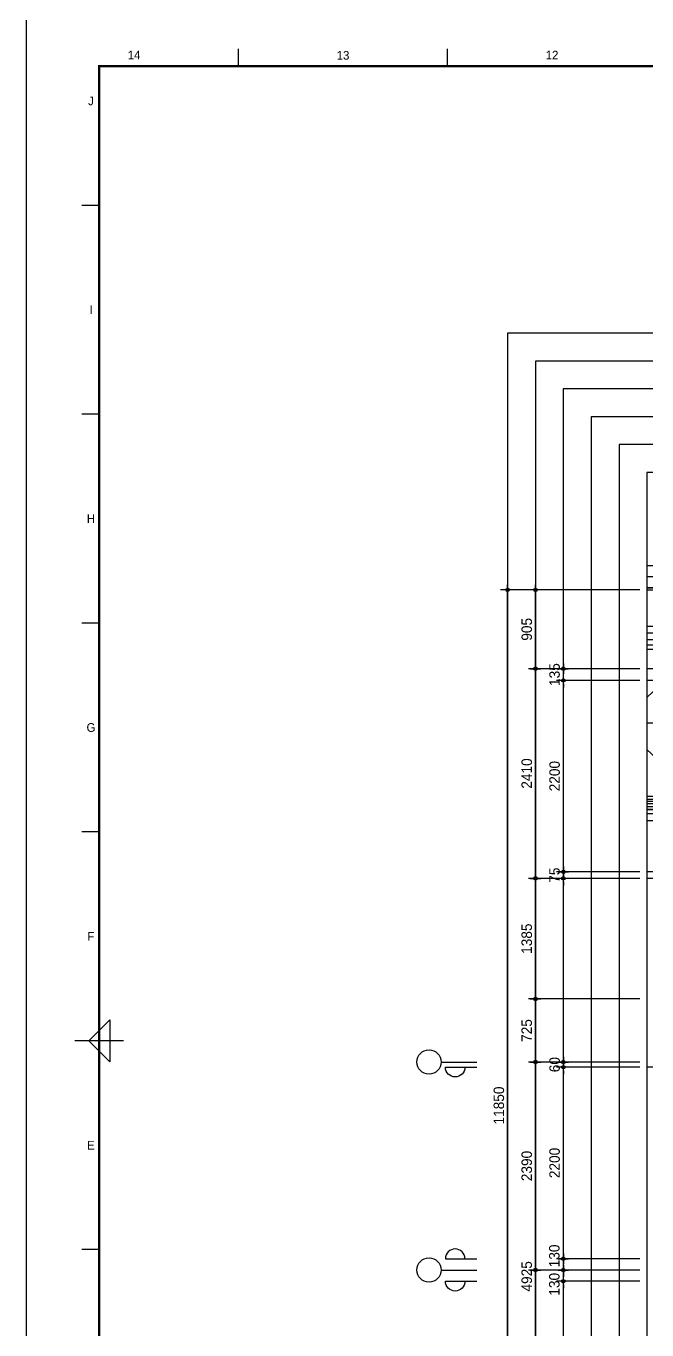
# Model space of a CAD drawing. Header units: millimetres. Extents: x 0 to 92204, y -190080 to 23760.
# Drawn here: x 0 to 7130, y -62722 to -47740 of the extents above; entities that cross this region are included whole.
import ezdxf
from ezdxf.enums import TextEntityAlignment as Align
from ezdxf.xclip import XClip

# ---------------------------------------------------------------- set-up
doc = ezdxf.new("R2010")
doc.units = ezdxf.units.MM
doc.header["$LTSCALE"] = 100
doc.header["$XCLIPFRAME"] = 0
for name, pattern in [('AUDIT_D_220706163347-0', [0]), ('CEN', [62, 60, -1, 0, -1]), ('xr-101_102동-2F$0$HID', [2.3, 1.5, -0.8])]:
    doc.linetypes.add(name, pattern=pattern)
doc.layers.get('defpoints').update_dxf_attribs({"color": 139})
for name, color, linetype in [('A-STEEL', 4, 'Continuous'), ('A-치수', 7, 'AUDIT_D_220706163347-0'), ('AA-BORD-FORM', 7, 'Continuous'), ('AA-BORD-TEXT', 3, 'Continuous'), ('AA-XXXX-DIMS', 7, 'Continuous'), ('AA-XXXX-TEXT#LEV', 3, 'Continuous'), ('CEN_CON', 1, 'CEN'), ('CEN_WALL', 12, 'CEN'), ('CONC', 2, 'Continuous'), ('DIM', 7, 'AUDIT_D_220706163347-0'), ('ELE3_CON', 7, 'Continuous'), ('ELEV-ER', 4, 'Continuous'), ('xr-101_102동-2F$0$AA-DWXM-DOOR(PS점검구)', 4, 'xr-101_102동-2F$0$HID')]:
    doc.layers.add(name, color=color, linetype=linetype)
for name, color, linetype, plot in [('AA-XXXX-MC', 153, 'AUDIT_D_220706163347-0', False), ('Defpoint', 135, 'Continuous', False), ('xr-101_102동-2F$0$DEFPOINT', 231, 'Continuous', False)]:
    doc.layers.add(name, color=color, linetype=linetype, plot=plot)
doc.styles.add('HAUD01', font='Dotum.ttf')
doc.styles.add('xr-101_102동-2F$0$HAUD01', font='Dotum.ttf')
doc.styles.add('맑은고딕', font='malgun.ttf', dxfattribs={"width": 0.9})
doc.dimstyles.new('DIM_40', dxfattribs={"dimscale": 40, "dimtxt": 3, "dimasz": 1, "dimexe": 2, "dimexo": 2, "dimgap": 1, "dimtad": 1, "dimdec": 0, "dimzin": 0, "dimdsep": 46, "dimtxsty": '맑은고딕', "dimblk1": 'DIMDOT', "dimblk2": 'DIMDOT', "dimsah": 1, "dimcen": 0.09, "dimdle": 2, "dimclrd": 7, "dimclre": 7, "dimclrt": 3, "dimadec": 0, "dimazin": 0, "dimtfac": 1, "dimtdec": 0, "dimtix": 1, "dimtmove": 2, "dimatfit": 3, "dimldrblk": 'DIMDOT', "dimfxl": 2, "dimtolj": 1, "dimtzin": 0, "dimarcsym": 0})

# ---------------------------------------------------------------- blocks, each defined once
blk = doc.blocks.new('ELE_17(비진입)')
at = {"layer": 'CONC', "extrusion": (0, 0, -1)}
for p, q in [((-570, -992), (-570, -1042)), ((570, -992), (570, -1042))]:
    blk.add_line(p, q, dxfattribs=at)
at = {"layer": 'defpoints'}
blk.add_lwpolyline([(-1350, 1558), (1350, 1558), (1350, -992), (-1350, -992)], close=True, dxfattribs=at)
at = {"layer": 'ELEV-ER', "color": 1, "extrusion": (0, 0, -1)}
for p, q in [((0, 1230), (0, -1227)), ((700, 1039), (-700, 1039)), ((-1150, 0), (1150, 0))]:
    blk.add_line(p, q, dxfattribs=at)
at = {"layer": 'ELEV-ER', "extrusion": (0, 0, -1)}
for p, q in [((-550, 1014), (-550, 1064)), ((-550, 1014), (-550, 1064)), ((-475, 1064), (-525, 1064)), ((-525, 1064), (-525, 1014)), ((-475, 1064), (-525, 1064)), ((-525, 1064), (-525, 1014)), ((-500, 964), (-500, 1114)), ((-500, 1114), (500, 1114)), ((-475, 1014), (-475, 1064)), ((-475, 1014), (-475, 1064)), ((475, 1014), (475, 1064)), ((475, 1064), (525, 1064)), ((500, 1114), (500, 964)), ((525, 1064), (525, 1014)), ((550, 1014), (550, 1064)), ((-525, 1014), (-475, 1014)), ((-525, 1014), (-475, 1014)), ((500, 964), (-500, 964)), ((525, 1014), (475, 1014)), ((-950, -899), (900, 851)), ((950, -899), (-900, 851)), ((-1105, 50), (-1105, -50)), ((-1005, 50), (-1005, -50)), ((1005, 50), (1005, -50)), ((1105, 50), (1105, -50)), ((-560, -819), (-560, -699)), ((-500, -699), (-500, -819)), ((500, -819), (500, -699)), ((560, -699), (560, -819)), ((-500, -819), (-560, -819)), ((-560, -819), (-500, -819)), ((560, -819), (500, -819)), ((-570, -992), (-545, -992)), ((-570, -1042), (-555, -1042)), ((-515, -992), (515, -992)), ((-515, -1042), (515, -1042)), ((545, -992), (570, -992)), ((555, -1042), (570, -1042))]:
    blk.add_line(p, q, dxfattribs=at)
for points in [[(950, 901), (950, -899), (-950, -899), (-950, 901)], [(542, -995), (518, -995), (518, -1039), (542, -1039), (542, -1027), (545, -1027), (545, -1042), (515, -1042), (515, -992), (545, -992), (545, -1007), (542, -1007)], [(-542, -995), (-518, -995), (-518, -1039), (-542, -1039), (-542, -1027), (-545, -1027), (-545, -1042), (-515, -1042), (-515, -992), (-545, -992), (-545, -1007), (-542, -1007)]]:
    blk.add_lwpolyline(points, close=True, dxfattribs=at)
blk.add_lwpolyline([(-500, -699), (-900, -699), (-900, 851), (900, 851), (900, -699), (500, -699)], dxfattribs=at)
at = {"layer": 'ELEV-ER'}
for points in [[(-550, -876), (550, -876), (550, -836), (-550, -836)], [(-555, -1042), (-545, -1042), (-545, -1032), (-555, -1032)], [(-550, -961), (550, -961), (550, -921), (-550, -921)], [(555, -1042), (545, -1042), (545, -1032), (555, -1032)]]:
    blk.add_lwpolyline(points, close=True, dxfattribs=at)
at = {"layer": 'defpoints', "extrusion": (0, 0, -1), "style": '맑은고딕', "text_generation_flag": 2, "width": 0.6}
blk.add_text('ELEV-18인승', height=150, dxfattribs=at).set_placement((0, 801), align=Align.TOP_CENTER)
blk = doc.blocks.new('A$C38A1636F')
at = {"layer": 'xr-101_102동-2F$0$AA-DWXM-DOOR(PS점검구)'}
for p, q in [((225, 0), (-225, 0)), ((-225, -30), (225, -30))]:
    blk.add_line(p, q, dxfattribs=at)
for points in [[(-250, 0), (-225, 0), (-225, -30), (-250, -30)], [(250, 0), (225, 0), (225, -30), (250, -30)], [(-210, -146), (-217, -117), (217, -1), (225, -30)]]:
    blk.add_lwpolyline(points, close=True, dxfattribs=at)
blk.add_arc((385, -21), 610, 180.8182, 189.0705, dxfattribs=at)
at = {"layer": 'xr-101_102동-2F$0$DEFPOINT', "style": 'xr-101_102동-2F$0$HAUD01'}
blk.add_text('500x1000', height=30, rotation=180, dxfattribs=at).set_placement((-3, 19), align=Align.MIDDLE_CENTER)
blk = doc.blocks.new('CO-103-MF', base_point=(174628, -37224))
at = {"layer": 'A-STEEL'}
for p, q in [((184208, -13644), (181758, -13644)), ((184208, -13674), (181758, -13674)), ((182578, -13674), (182578, -16304)), ((182608, -13674), (182608, -16334)), ((182578, -16304), (181758, -16304)), ((182608, -16334), (181758, -16334)), ((182608, -18134), (181658, -18134)), ((182578, -18164), (181658, -18164)), ((182578, -22084), (182578, -18164)), ((182608, -22084), (182608, -18134)), ((182578, -22084), (181658, -22084)), ((184208, -22114), (181658, -22114)), ((184208, -22084), (182608, -22084)), ((182158, -35374), (182158, -32774)), ((182188, -35374), (182188, -32774)), ((176008, -35594), (176008, -34414)), ((176038, -37224), (176038, -34414)), ((175258, -35594), (176008, -35594)), ((175258, -35624), (176008, -35624)), ((176008, -37224), (176008, -35624)), ((186238, -37224), (186238, -35624)), ((186268, -37224), (186268, -35624))]:
    blk.add_line(p, q, dxfattribs=at)
at = {"layer": 'CEN_CON'}
for p, q in [((181273, -13534), (181273, -12134)), ((178683, -13284), (178683, -23574)), ((181633, -16334), (181633, -13284)), ((181758, -13409), (178558, -13409)), ((184208, -13659), (181633, -13659)), ((182593, -13644), (182593, -16334)), ((178558, -16209), (181758, -16209)), ((182608, -16319), (181633, -16319)), ((181658, -18259), (178558, -18259)), ((181533, -18134), (181533, -23574)), ((182608, -18149), (181533, -18149)), ((182593, -22114), (182593, -18134)), ((184208, -22099), (181533, -22099)), ((181658, -23449), (178558, -23449)), ((182168, -32499), (177638, -32499)), ((177763, -35424), (177763, -32374)), ((180713, -35624), (180713, -32374)), ((182173, -35499), (182173, -32649)), ((175258, -34289), (177888, -34289)), ((176023, -37224), (176023, -34289)), ((177638, -35299), (180838, -35299)), ((187378, -35499), (180588, -35499)), ((186253, -37224), (186253, -35499)), ((175258, -35609), (176038, -35609))]:
    blk.add_line(p, q, dxfattribs=at)
at = {"layer": 'CEN_WALL'}
blk.add_line((182073, -35674), (182073, -32474), dxfattribs=at)
at = {"layer": 'CONC', "color": 2}
for p, q in [((181148, -12434), (181148, -13284)), ((181398, -13284), (181398, -12434)), ((181148, -13284), (178558, -13284)), ((178558, -13284), (178558, -16724)), ((181758, -13284), (181398, -13284)), ((181758, -16334), (181758, -13284)), ((178808, -16084), (178808, -13534)), ((178808, -13534), (181508, -13534)), ((181508, -13534), (181508, -16084)), ((179588, -16084), (178808, -16084)), ((181508, -16084), (180728, -16084)), ((178808, -16334), (179538, -16334)), ((178808, -16724), (178808, -16334)), ((180778, -16334), (181758, -16334)), ((178558, -16724), (178808, -16724)), ((178558, -17744), (178808, -17744)), ((178558, -17744), (178558, -22204)), ((178808, -17744), (178808, -18134)), ((180288, -18134), (178808, -18134)), ((180288, -18134), (180288, -18384)), ((181408, -18134), (181408, -23324)), ((181658, -18134), (181408, -18134)), ((181658, -18134), (181658, -23324)), ((180288, -18384), (178808, -18384)), ((178808, -18384), (178808, -22204)), ((178558, -22204), (178808, -22204)), ((178558, -23124), (178808, -23124)), ((178558, -23124), (178558, -23574)), ((178808, -23124), (178808, -23324)), ((181408, -23324), (178808, -23324)), ((181148, -23574), (178558, -23574)), ((181738, -32374), (177638, -32374)), ((177638, -32374), (177638, -35424)), ((177888, -35174), (177888, -32624)), ((177888, -32624), (180588, -32624)), ((180588, -32624), (180588, -35174)), ((180838, -35374), (180838, -32624)), ((181688, -32624), (180838, -32624)), ((181688, -32624), (181688, -32774)), ((181738, -32774), (181688, -32774)), ((176618, -34164), (176618, -34414)), ((178668, -35174), (177888, -35174)), ((180588, -35174), (179808, -35174)), ((177638, -35424), (178618, -35424)), ((179858, -35424), (180588, -35424)), ((180588, -35424), (180588, -35624)), ((182188, -35374), (180838, -35374)), ((182188, -35624), (182188, -35374)), ((187128, -35374), (183308, -35374)), ((183308, -35624), (183308, -35374)), ((182188, -35624), (180588, -35624)), ((187128, -35624), (183308, -35624))]:
    blk.add_line(p, q, dxfattribs=at)
at = {"layer": 'CONC'}
for p, q in [((179588, -16134), (179538, -16334)), ((180728, -16134), (180778, -16334)), ((175258, -34164), (176618, -34164)), ((177638, -34164), (177638, -34164)), ((175258, -34414), (176618, -34414)), ((177638, -34414), (177638, -34414)), ((178668, -35224), (178618, -35424)), ((179808, -35224), (179858, -35424))]:
    blk.add_line(p, q, dxfattribs=at)
at = {"layer": 'Defpoint'}
blk.add_circle((180703, -37349), 50, dxfattribs=at)
at = {"layer": 'ELE3_CON'}
for p, q in [((178808, -17744), (178808, -16724)), ((178808, -23124), (178808, -22204)), ((176618, -34164), (177638, -34164)), ((176618, -34414), (177638, -34414))]:
    blk.add_line(p, q, dxfattribs=at)
at = {"xscale": -1}
for p in [(180158, -15092), (179238, -34182)]:
    blk.add_blockref('ELE_17(비진입)', p, dxfattribs=at)
at = {"layer": 'AA-XXXX-TEXT#LEV'}
blk.add_blockref('A$C38A1636F', (183378, -13644), dxfattribs=at)
for p, rotation in [((182578, -15019), 89.99999999999999), ((182578, -20124), 89.99999999999999), ((183378, -22114), 180), ((182158, -34074), 90), ((176008, -35004), 90), ((176008, -36424), 90), ((186268, -36424), 270)]:
    blk.add_blockref('A$C38A1636F', p, dxfattribs=dict(at, rotation=rotation))
blk = doc.blocks.new('중심')
at = {"layer": 'DIM'}
blk.add_line((-350, 0), (0, 0), dxfattribs=at)
blk.add_circle((-470, 0), 120, dxfattribs=at)
blk = doc.blocks.new('DIMDOT')
at = {"layer": 'AA-XXXX-DIMS'}
for p, q in [((-1.5, 0), (1.5, 0)), ((0, -1.5), (0, 1.5))]:
    blk.add_line(p, q, dxfattribs=at)
for radius in [0.5, 0.25]:
    blk.add_circle((0, 0), radius, dxfattribs=at)
blk = doc.blocks.new('*D2749')
at = {"layer": 'defpoints', "color": 0, "transparency": 16777216}
for p in [(5530, -77979), (7130, -77979), (7130, -89829)]:
    blk.add_point(p, dxfattribs=at)
at = {"layer": 'DIM', "color": 7, "lineweight": -2, "transparency": 16777216}
for p, q in [((7050, -77979), (5450, -77979)), ((5530, -89789), (5530, -78019)), ((7050, -89829), (5450, -89829))]:
    blk.add_line(p, q, dxfattribs=at)
at = {"layer": 'DIM', "color": 7, "lineweight": -2, "transparency": 16777216, "xscale": 40, "yscale": 40, "zscale": 40}
for p, rotation in [((5530, -77979), 90), ((5530, -89829), 270)]:
    blk.add_blockref('DIMDOT', p, dxfattribs=dict(at, rotation=rotation))
at = {"layer": 'DIM', "color": 3, "transparency": 16777216, "insert": (5430, -83904), "char_height": 120, "attachment_point": 5, "rotation": 90, "style": 'HAUD01'}
blk.add_mtext('\\A1;11850', dxfattribs=at)
blk = doc.blocks.new('*D2751')
at = {"layer": 'defpoints', "color": 0, "transparency": 16777216}
for p in [(5850, -85794), (7130, -85794), (7130, -88329)]:
    blk.add_point(p, dxfattribs=at)
at = {"layer": 'DIM', "color": 7, "lineweight": -2, "transparency": 16777216}
for p, q in [((7050, -85794), (5770, -85794)), ((5850, -88289), (5850, -85834)), ((7050, -88329), (5770, -88329))]:
    blk.add_line(p, q, dxfattribs=at)
at = {"layer": 'DIM', "color": 7, "lineweight": -2, "transparency": 16777216, "xscale": 40, "yscale": 40, "zscale": 40}
for p, rotation in [((5850, -85794), 90), ((5850, -88329), 270)]:
    blk.add_blockref('DIMDOT', p, dxfattribs=dict(at, rotation=rotation))
at = {"layer": 'DIM', "color": 3, "transparency": 16777216, "insert": (5750, -87062), "char_height": 120, "attachment_point": 5, "rotation": 90, "style": 'HAUD01'}
blk.add_mtext('\\A1;2535', dxfattribs=at)
blk = doc.blocks.new('*D2752')
at = {"layer": 'defpoints', "color": 0, "transparency": 16777216}
for p in [(5850, -83404), (7130, -83404), (7130, -85794)]:
    blk.add_point(p, dxfattribs=at)
at = {"layer": 'DIM', "color": 7, "lineweight": -2, "transparency": 16777216}
for p, q in [((7050, -83404), (5770, -83404)), ((5850, -85754), (5850, -83444)), ((7050, -85794), (5770, -85794))]:
    blk.add_line(p, q, dxfattribs=at)
at = {"layer": 'DIM', "color": 7, "lineweight": -2, "transparency": 16777216, "xscale": 40, "yscale": 40, "zscale": 40}
for p, rotation in [((5850, -83404), 90), ((5850, -85794), 270)]:
    blk.add_blockref('DIMDOT', p, dxfattribs=dict(at, rotation=rotation))
at = {"layer": 'DIM', "color": 3, "transparency": 16777216, "insert": (5750, -84599), "char_height": 120, "attachment_point": 5, "rotation": 90, "style": 'HAUD01'}
blk.add_mtext('\\A1;2390', dxfattribs=at)
blk = doc.blocks.new('*D2753')
at = {"layer": 'defpoints', "color": 0, "transparency": 16777216}
for p in [(5850, -82679), (7130, -82679), (7130, -83404)]:
    blk.add_point(p, dxfattribs=at)
at = {"layer": 'DIM', "color": 7, "lineweight": -2, "transparency": 16777216}
for p, q in [((7050, -82679), (5770, -82679)), ((5850, -83364), (5850, -82719)), ((7050, -83404), (5770, -83404))]:
    blk.add_line(p, q, dxfattribs=at)
at = {"layer": 'DIM', "color": 7, "lineweight": -2, "transparency": 16777216, "xscale": 40, "yscale": 40, "zscale": 40}
for p, rotation in [((5850, -82679), 90), ((5850, -83404), 270)]:
    blk.add_blockref('DIMDOT', p, dxfattribs=dict(at, rotation=rotation))
at = {"layer": 'DIM', "color": 3, "transparency": 16777216, "insert": (5750, -83042), "char_height": 120, "attachment_point": 5, "rotation": 90, "style": 'HAUD01'}
blk.add_mtext('\\A1;725', dxfattribs=at)
blk = doc.blocks.new('*D2754')
at = {"layer": 'defpoints', "color": 0, "transparency": 16777216}
for p in [(5850, -81294), (7130, -81294), (7130, -82679)]:
    blk.add_point(p, dxfattribs=at)
at = {"layer": 'DIM', "color": 7, "lineweight": -2, "transparency": 16777216}
for p, q in [((7050, -81294), (5770, -81294)), ((5850, -82639), (5850, -81334)), ((7050, -82679), (5770, -82679))]:
    blk.add_line(p, q, dxfattribs=at)
at = {"layer": 'DIM', "color": 7, "lineweight": -2, "transparency": 16777216, "xscale": 40, "yscale": 40, "zscale": 40}
for p, rotation in [((5850, -81294), 90), ((5850, -82679), 270)]:
    blk.add_blockref('DIMDOT', p, dxfattribs=dict(at, rotation=rotation))
at = {"layer": 'DIM', "color": 3, "transparency": 16777216, "insert": (5750, -81987), "char_height": 120, "attachment_point": 5, "rotation": 90, "style": 'HAUD01'}
blk.add_mtext('\\A1;1385', dxfattribs=at)
blk = doc.blocks.new('*D2755')
at = {"layer": 'defpoints', "color": 0, "transparency": 16777216}
for p in [(5850, -78884), (7130, -78884), (7130, -81294)]:
    blk.add_point(p, dxfattribs=at)
at = {"layer": 'DIM', "color": 7, "lineweight": -2, "transparency": 16777216}
for p, q in [((7050, -78884), (5770, -78884)), ((5850, -81254), (5850, -78924)), ((7050, -81294), (5770, -81294))]:
    blk.add_line(p, q, dxfattribs=at)
at = {"layer": 'DIM', "color": 7, "lineweight": -2, "transparency": 16777216, "xscale": 40, "yscale": 40, "zscale": 40}
for p, rotation in [((5850, -78884), 90), ((5850, -81294), 270)]:
    blk.add_blockref('DIMDOT', p, dxfattribs=dict(at, rotation=rotation))
at = {"layer": 'DIM', "color": 3, "transparency": 16777216, "insert": (5750, -80089), "char_height": 120, "attachment_point": 5, "rotation": 90, "style": 'HAUD01'}
blk.add_mtext('\\A1;2410', dxfattribs=at)
blk = doc.blocks.new('*D2756')
at = {"layer": 'defpoints', "color": 0, "transparency": 16777216}
for p in [(5850, -77979), (7130, -77979), (7130, -78884)]:
    blk.add_point(p, dxfattribs=at)
at = {"layer": 'DIM', "color": 7, "lineweight": -2, "transparency": 16777216}
for p, q in [((7050, -77979), (5770, -77979)), ((5850, -78844), (5850, -78019)), ((7050, -78884), (5770, -78884))]:
    blk.add_line(p, q, dxfattribs=at)
at = {"layer": 'DIM', "color": 7, "lineweight": -2, "transparency": 16777216, "xscale": 40, "yscale": 40, "zscale": 40}
for p, rotation in [((5850, -77979), 90), ((5850, -78884), 270)]:
    blk.add_blockref('DIMDOT', p, dxfattribs=dict(at, rotation=rotation))
at = {"layer": 'DIM', "color": 3, "transparency": 16777216, "insert": (5750, -78432), "char_height": 120, "attachment_point": 5, "rotation": 90, "style": 'HAUD01'}
blk.add_mtext('\\A1;905', dxfattribs=at)
blk = doc.blocks.new('*D2758')
at = {"layer": 'defpoints', "color": 0, "transparency": 16777216}
for p in [(6170, -85924), (7130, -85924), (7130, -88124)]:
    blk.add_point(p, dxfattribs=at)
at = {"layer": 'DIM', "color": 7, "lineweight": -2, "transparency": 16777216}
for p, q in [((7050, -85924), (6090, -85924)), ((6170, -88084), (6170, -85964)), ((7050, -88124), (6090, -88124))]:
    blk.add_line(p, q, dxfattribs=at)
at = {"layer": 'DIM', "color": 7, "lineweight": -2, "transparency": 16777216, "xscale": 40, "yscale": 40, "zscale": 40}
for p, rotation in [((6170, -85924), 90), ((6170, -88124), 270)]:
    blk.add_blockref('DIMDOT', p, dxfattribs=dict(at, rotation=rotation))
at = {"layer": 'DIM', "color": 3, "transparency": 16777216, "insert": (6070, -87024), "char_height": 120, "attachment_point": 5, "rotation": 90, "style": 'HAUD01'}
blk.add_mtext('\\A1;2200', dxfattribs=at)
blk = doc.blocks.new('*D2759')
at = {"layer": 'defpoints', "color": 0, "transparency": 16777216}
for p in [(6170, -85794), (7130, -85794), (7130, -85924)]:
    blk.add_point(p, dxfattribs=at)
at = {"layer": 'DIM', "color": 7, "lineweight": -2, "transparency": 16777216}
for p, q in [((7050, -85794), (6090, -85794)), ((6170, -85754), (6170, -85714)), ((6170, -85924), (6170, -85794)), ((7050, -85924), (6090, -85924)), ((6170, -85964), (6170, -86004))]:
    blk.add_line(p, q, dxfattribs=at)
at = {"layer": 'DIM', "color": 7, "lineweight": -2, "transparency": 16777216, "xscale": 40, "yscale": 40, "zscale": 40}
for p, rotation in [((6170, -85794), 270), ((6170, -85924), 90)]:
    blk.add_blockref('DIMDOT', p, dxfattribs=dict(at, rotation=rotation))
at = {"layer": 'DIM', "color": 3, "transparency": 16777216, "insert": (6067, -85958), "char_height": 120, "attachment_point": 5, "rotation": 90, "style": 'HAUD01'}
blk.add_mtext('\\A1;130', dxfattribs=at)
blk = doc.blocks.new('*D2760')
at = {"layer": 'defpoints', "color": 0, "transparency": 16777216}
for p in [(6170, -85664), (7130, -85664), (7130, -85794)]:
    blk.add_point(p, dxfattribs=at)
at = {"layer": 'DIM', "color": 7, "lineweight": -2, "transparency": 16777216}
for p, q in [((7050, -85664), (6090, -85664)), ((6170, -85624), (6170, -85584)), ((6170, -85794), (6170, -85664)), ((7050, -85794), (6090, -85794)), ((6170, -85834), (6170, -85874))]:
    blk.add_line(p, q, dxfattribs=at)
at = {"layer": 'DIM', "color": 7, "lineweight": -2, "transparency": 16777216, "xscale": 40, "yscale": 40, "zscale": 40}
for p, rotation in [((6170, -85664), 270), ((6170, -85794), 90)]:
    blk.add_blockref('DIMDOT', p, dxfattribs=dict(at, rotation=rotation))
at = {"layer": 'DIM', "color": 3, "transparency": 16777216, "insert": (6067, -85632), "char_height": 120, "attachment_point": 5, "rotation": 90, "style": 'HAUD01'}
blk.add_mtext('\\A1;130', dxfattribs=at)
blk = doc.blocks.new('*D2761')
at = {"layer": 'defpoints', "color": 0, "transparency": 16777216}
for p in [(6170, -83464), (7130, -83464), (7130, -85664)]:
    blk.add_point(p, dxfattribs=at)
at = {"layer": 'DIM', "color": 7, "lineweight": -2, "transparency": 16777216}
for p, q in [((7050, -83464), (6090, -83464)), ((6170, -85624), (6170, -83504)), ((7050, -85664), (6090, -85664))]:
    blk.add_line(p, q, dxfattribs=at)
at = {"layer": 'DIM', "color": 7, "lineweight": -2, "transparency": 16777216, "xscale": 40, "yscale": 40, "zscale": 40}
for p, rotation in [((6170, -83464), 90), ((6170, -85664), 270)]:
    blk.add_blockref('DIMDOT', p, dxfattribs=dict(at, rotation=rotation))
at = {"layer": 'DIM', "color": 3, "transparency": 16777216, "insert": (6070, -84564), "char_height": 120, "attachment_point": 5, "rotation": 90, "style": 'HAUD01'}
blk.add_mtext('\\A1;2200', dxfattribs=at)
blk = doc.blocks.new('*D2762')
at = {"layer": 'defpoints', "color": 0, "transparency": 16777216}
for p in [(6170, -83404), (7130, -83404), (7130, -83464)]:
    blk.add_point(p, dxfattribs=at)
at = {"layer": 'DIM', "color": 7, "lineweight": -2, "transparency": 16777216}
for p, q in [((7050, -83404), (6090, -83404)), ((6170, -83364), (6170, -83324)), ((6170, -83464), (6170, -83404)), ((7050, -83464), (6090, -83464)), ((6170, -83504), (6170, -83544))]:
    blk.add_line(p, q, dxfattribs=at)
at = {"layer": 'DIM', "color": 7, "lineweight": -2, "transparency": 16777216, "xscale": 40, "yscale": 40, "zscale": 40}
for p, rotation in [((6170, -83404), 270), ((6170, -83464), 90)]:
    blk.add_blockref('DIMDOT', p, dxfattribs=dict(at, rotation=rotation))
at = {"layer": 'DIM', "color": 3, "transparency": 16777216, "insert": (6070, -83434), "char_height": 120, "attachment_point": 5, "rotation": 90, "style": 'HAUD01'}
blk.add_mtext('\\A1;60', dxfattribs=at)
blk = doc.blocks.new('*D2763')
at = {"layer": 'defpoints', "color": 0, "transparency": 16777216}
for p in [(5850, -83404), (7130, -83404), (7130, -88329)]:
    blk.add_point(p, dxfattribs=at)
at = {"layer": 'DIM', "color": 7, "lineweight": -2, "transparency": 16777216}
for p, q in [((7050, -83404), (5770, -83404)), ((5850, -88289), (5850, -83444)), ((7050, -88329), (5770, -88329))]:
    blk.add_line(p, q, dxfattribs=at)
at = {"layer": 'DIM', "color": 7, "lineweight": -2, "transparency": 16777216, "xscale": 40, "yscale": 40, "zscale": 40}
for p, rotation in [((5850, -83404), 90), ((5850, -88329), 270)]:
    blk.add_blockref('DIMDOT', p, dxfattribs=dict(at, rotation=rotation))
at = {"layer": 'DIM', "color": 3, "transparency": 16777216, "insert": (5750, -85867), "char_height": 120, "attachment_point": 5, "rotation": 90, "style": 'HAUD01'}
blk.add_mtext('\\A1;4925', dxfattribs=at)
blk = doc.blocks.new('*D2764')
at = {"layer": 'defpoints', "color": 0, "transparency": 16777216}
for p in [(6170, -81219), (7130, -81219), (7130, -81294)]:
    blk.add_point(p, dxfattribs=at)
at = {"layer": 'DIM', "color": 7, "lineweight": -2, "transparency": 16777216}
for p, q in [((6170, -81179), (6170, -81139)), ((7050, -81219), (6090, -81219)), ((7050, -81294), (6090, -81294)), ((6170, -81294), (6170, -81219)), ((6170, -81334), (6170, -81374))]:
    blk.add_line(p, q, dxfattribs=at)
at = {"layer": 'DIM', "color": 7, "lineweight": -2, "transparency": 16777216, "xscale": 40, "yscale": 40, "zscale": 40}
for p, rotation in [((6170, -81219), 270), ((6170, -81294), 90)]:
    blk.add_blockref('DIMDOT', p, dxfattribs=dict(at, rotation=rotation))
at = {"layer": 'DIM', "color": 3, "transparency": 16777216, "insert": (6070, -81257), "char_height": 120, "attachment_point": 5, "rotation": 90, "style": 'HAUD01'}
blk.add_mtext('\\A1;75', dxfattribs=at)
blk = doc.blocks.new('*D2765')
at = {"layer": 'defpoints', "color": 0, "transparency": 16777216}
for p in [(6170, -79019), (7130, -79019), (7130, -81219)]:
    blk.add_point(p, dxfattribs=at)
at = {"layer": 'DIM', "color": 7, "lineweight": -2, "transparency": 16777216}
for p, q in [((7050, -79019), (6090, -79019)), ((6170, -81179), (6170, -79059)), ((7050, -81219), (6090, -81219))]:
    blk.add_line(p, q, dxfattribs=at)
at = {"layer": 'DIM', "color": 7, "lineweight": -2, "transparency": 16777216, "xscale": 40, "yscale": 40, "zscale": 40}
for p, rotation in [((6170, -79019), 90), ((6170, -81219), 270)]:
    blk.add_blockref('DIMDOT', p, dxfattribs=dict(at, rotation=rotation))
at = {"layer": 'DIM', "color": 3, "transparency": 16777216, "insert": (6070, -80119), "char_height": 120, "attachment_point": 5, "rotation": 90, "style": 'HAUD01'}
blk.add_mtext('\\A1;2200', dxfattribs=at)
blk = doc.blocks.new('*D2766')
at = {"layer": 'defpoints', "color": 0, "transparency": 16777216}
for p in [(6170, -78884), (7130, -78884), (7130, -79019)]:
    blk.add_point(p, dxfattribs=at)
at = {"layer": 'DIM', "color": 7, "lineweight": -2, "transparency": 16777216}
for p, q in [((6170, -78844), (6170, -78804)), ((7050, -78884), (6090, -78884)), ((6170, -79019), (6170, -78884)), ((7050, -79019), (6090, -79019)), ((6170, -79059), (6170, -79099))]:
    blk.add_line(p, q, dxfattribs=at)
at = {"layer": 'DIM', "color": 7, "lineweight": -2, "transparency": 16777216, "xscale": 40, "yscale": 40, "zscale": 40}
for p, rotation in [((6170, -78884), 270), ((6170, -79019), 90)]:
    blk.add_blockref('DIMDOT', p, dxfattribs=dict(at, rotation=rotation))
at = {"layer": 'DIM', "color": 3, "transparency": 16777216, "insert": (6070, -78952), "char_height": 120, "attachment_point": 5, "rotation": 90, "style": 'HAUD01'}
blk.add_mtext('\\A1;135', dxfattribs=at)
blk = doc.blocks.new('XR-FORM 청주월명')
at = {"layer": 'AA-BORD-FORM', "color": 2}
for p, q in [((61, 577), (61, 582)), ((121, 577), (121, 582)), ((21, 537), (16, 537)), ((21, 477), (16, 477)), ((21, 417), (16, 417)), ((21, 357), (16, 357)), ((28, 297), (14, 297)), ((21, 237), (16, 237))]:
    blk.add_line(p, q, dxfattribs=at)
at = {"layer": 'AA-BORD-FORM', "color": 1}
blk.add_lwpolyline([(0, 0), (841, 0), (841, 594), (0, 594)], close=True, dxfattribs=at)
at = {"layer": 'AA-BORD-FORM', "color": 2, "const_width": 0.682}
blk.add_lwpolyline([(21, 17), (21, 577), (821, 577), (821, 17)], close=True, dxfattribs=at)
at = {"layer": 'AA-BORD-FORM', "color": 2}
blk.add_lwpolyline([(24, 291), (18, 297), (24, 303)], close=True, dxfattribs=at)
at = {"layer": 'AA-BORD-TEXT', "color": 7, "style": 'HAUD01'}
for s, p in [('14', (31, 580.17)), ('13', (91, 580.1)), ('12', (151, 580.17)), ('J', (18.63, 567)), ('I', (18.67, 507)), ('H', (18.63, 447)), ('G', (18.63, 387)), ('F', (18.61, 327)), ('E', (18.61, 267))]:
    blk.add_text(s, height=2.5, dxfattribs=at).set_placement(p, align=Align.MIDDLE_CENTER)
blk = doc.blocks.new('DIM-1108')
at = {"layer": 'DIM'}
for points in [[(5039.8, -83464, -1), (4815.8, -83464), (5175.8, -83464)], [(5039.8, -85664, 1), (4815.8, -85664), (5175.8, -85664)], [(5039.8, -85924, -1), (4815.8, -85924), (5175.8, -85924)]]:
    blk.add_lwpolyline(points, format="xyb", dxfattribs=at)
at = {"layer": 'A-치수', "xscale": 1.166666666666666, "yscale": 1.166666666666666, "zscale": 1.166666666666666}
for p in [(5175.8, -83404), (5175.8, -85794)]:
    blk.add_blockref('중심', p, dxfattribs=at)
at = {"layer": 'DIM'}
for base, p1, p2, picture, middle in [((5529.7, -77979), (7129.7, -89829), (7129.7, -77979), '*D2749', (5429.6, -83904)), ((5849.7, -77979), (7129.7, -78884), (7129.7, -77979), '*D2756', (5749.6, -78431.5)), ((6169.7, -78884), (7129.7, -79019), (7129.7, -78884), '*D2766', (6069.6, -78951.5)), ((5849.7, -78884), (7129.7, -81294), (7129.7, -78884), '*D2755', (5749.6, -80089)), ((6169.7, -79019), (7129.7, -81219), (7129.7, -79019), '*D2765', (6069.6, -80119)), ((6169.7, -81219), (7129.7, -81294), (7129.7, -81219), '*D2764', (6069.6, -81256.5)), ((5849.7, -81294), (7129.7, -82679), (7129.7, -81294), '*D2754', (5749.6, -81986.5)), ((5849.7, -82679), (7129.7, -83404), (7129.7, -82679), '*D2753', (5749.6, -83041.5)), ((5849.7, -83404), (7129.7, -85794), (7129.7, -83404), '*D2752', (5749.6, -84599)), ((5849.7, -83404), (7129.7, -88329), (7129.7, -83404), '*D2763', (5749.6, -85866.5)), ((6169.7, -83404), (7129.7, -83464), (7129.7, -83404), '*D2762', (6069.6, -83434)), ((6169.7, -83464), (7129.7, -85664), (7129.7, -83464), '*D2761', (6069.6, -84564)), ((5849.7, -85794), (7129.7, -88329), (7129.7, -85794), '*D2751', (5749.6, -87061.5)), ((6169.7, -85924), (7129.7, -88124), (7129.7, -85924), '*D2758', (6069.6, -87024))]:
    dim = blk.add_linear_dim(base=base, p1=p1, p2=p2, angle=90, dimstyle='DIM_40', override={"dimscale": 40, "dimtxsty": 'HAUD01'}, dxfattribs=at)
    dim.commit()
    dim.dimension.update_dxf_attribs({"geometry": picture, "text_midpoint": middle})
for base, p1, p2, picture, middle in [((6169.7, -85664), (7129.7, -85794), (7129.7, -85664), '*D2760', (6067.3, -85632.4)), ((6169.7, -85794), (7129.7, -85924), (7129.7, -85794), '*D2759', (6067.3, -85958.2))]:
    dim = blk.add_linear_dim(base=base, p1=p1, p2=p2, angle=90, dimstyle='DIM_40', override={"dimscale": 40, "dimtxsty": 'HAUD01'}, dxfattribs=at)
    dim.commit()
    dim.dimension.update_dxf_attribs({"geometry": picture, "text_midpoint": middle, "dimtype": 128})

msp = doc.modelspace()

# ---------------------------------------------------------------- linework, layer by layer
at = {"layer": 'AA-XXXX-MC'}
for p, q in [((14703.2, -55259), (7129.7, -55259)), ((14703.2, -57459), (7129.7, -57459)), ((8278.2, -59704), (7129.7, -59704))]:
    msp.add_line(p, q, dxfattribs=at)
at = {"layer": 'CEN_CON'}
for p, q in [((7129.7, -54219), (23778.2, -54219)), ((14703.2, -55124), (7129.7, -55124)), ((14703.2, -57534), (7129.7, -57534))]:
    msp.add_line(p, q, dxfattribs=at)
at = {"layer": 'defpoints'}
for points in [[(5529.7, -51269.2), (5529.7, -67969), (25378.2, -67969), (25378.2, -51269.2)], [(5849.7, -51589.2), (5849.7, -67649), (25058.2, -67649), (25058.2, -51589.2)], [(6169.7, -51909.2), (6169.7, -67329), (24738.2, -67329), (24738.2, -51909.2)], [(6489.7, -52229.2), (6489.7, -67009), (24418.2, -67009), (24418.2, -52229.2)], [(6809.7, -52549.2), (6809.7, -66689), (24098.2, -66689), (24098.2, -52549.2)], [(7129.7, -52869.2), (7129.7, -66369), (23778.2, -66369), (23778.2, -52869.2)]]:
    msp.add_lwpolyline(points, close=True, dxfattribs=at)

# ---------------------------------------------------------------- block references
msp.add_blockref('DIM-1108', (0, 23760))
at = {"xscale": 40, "yscale": 40, "zscale": 40}
msp.add_blockref('XR-FORM 청주월명', (0, -71280), dxfattribs=at)
ref = msp.add_blockref('CO-103-MF', (2203.2, -58794))
XClip(ref).set_block_clipping_path([(179553.9984217533, -44798.6700586594), (196202.5633366106, -31298.8765677812)])

doc.saveas('drawing.dxf')
